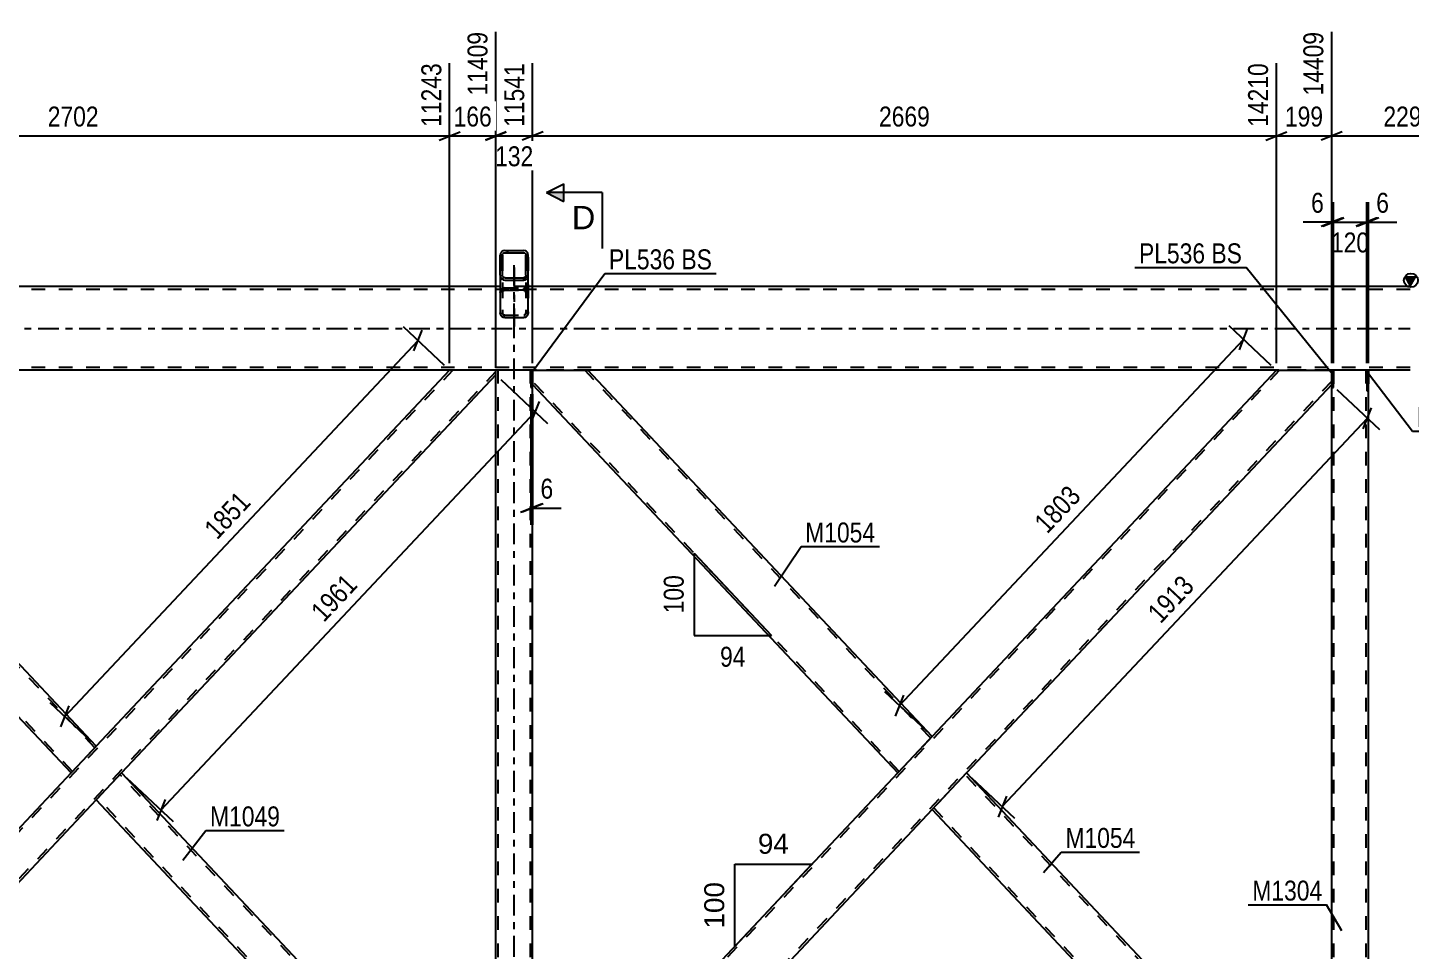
# Model space of a CAD drawing. Header units: millimetres. Extents: x -75 to 766, y -422 to 172.
# Drawn here: x 389.1 to 587.7, y -89.3 to 43.2 of the extents above; entities that cross this region are included whole.
import ezdxf

# ---------------------------------------------------------------- set-up
doc = ezdxf.new("R2010")
doc.units = ezdxf.units.MM
doc.linetypes.add('DXK_LINE_DOT2', pattern=[3.9198, 1.9599, -1.9599])
doc.linetypes.add('DXK_LINE_DOT3', pattern=[5.9187, 2.979, -0.9799, 0.9799, -0.9799])
doc.styles.add('Arial', font='ARIAL.TTF', dxfattribs={"height": 0.2})
doc.styles.add('Arial Narrow', font='ARIALN.TTF', dxfattribs={"height": 0.2})

# ---------------------------------------------------------------- blocks, each defined once
blk = doc.blocks.new('Part-570388036-3840 - 3779')
at = {"color": 7, "linetype": 'DXK_LINE_DOT2'}
for p, q in [((450.17, -6), (341.64, -121.41)), ((456.36, -6.19), (347.83, -121.6)), ((456.36, -6), (449.73, -6)), ((399, -59.95), (395.38, -63.8)), ((402.62, -63.8), (399, -67.65)), ((348.27, -121.6), (341.64, -121.6))]:
    blk.add_line(p, q, dxfattribs=at)
at = {"color": 2, "linetype": 'Continuous'}
for p, q in [((449.73, -6), (399, -59.95)), ((456.36, -6.66), (402.62, -63.8)), ((456.36, -6.66), (456.36, -6)), ((395.38, -63.8), (341.64, -120.94)), ((399, -67.65), (348.27, -121.6)), ((341.64, -121.6), (341.64, -120.94))]:
    blk.add_line(p, q, dxfattribs=at)
blk = doc.blocks.new('Part-570388036-3987 - 3779')
at = {"color": 7, "linetype": 'DXK_LINE_DOT2'}
for p, q in [((457, 10.21), (457, 2.24)), ((457.32, 10.21), (457.32, 2.24)), ((460.68, 10.21), (460.68, 2.24)), ((461, 10.21), (461, 2.24)), ((457.05, 5.39), (457, 5.13)), ((457.32, 5.13), (457.34, 5.26)), ((457.52, 5.79), (457.39, 5.76)), ((457.64, 5.81), (457.52, 5.79)), ((457.52, 5.45), (457.64, 5.47)), ((457.64, 5.81), (460.36, 5.81)), ((460.36, 5.47), (457.64, 5.47)), ((460.59, 5.77), (460.36, 5.81)), ((460.36, 5.47), (460.48, 5.45)), ((460.6, 5.76), (460.59, 5.77)), ((460.65, 5.26), (460.68, 5.13)), ((461, 5.13), (460.95, 5.39)), ((457, 2.24), (457.05, 1.98)), ((457.34, 2.11), (457.32, 2.24)), ((460.68, 2.24), (460.65, 2.11)), ((460.95, 1.98), (461, 2.24)), ((457.39, 1.61), (457.64, 1.56)), ((457.64, 1.9), (457.52, 1.92)), ((457.64, 1.9), (460.36, 1.9)), ((457.64, 1.56), (460.36, 1.56)), ((460.48, 1.92), (460.36, 1.9)), ((460.36, 1.56), (460.6, 1.61))]:
    blk.add_line(p, q, dxfattribs=at)
at = {"color": 7, "linetype": 'DXK_LINE_DOT3'}
blk.add_line((459, 8.76), (459, 0.27), dxfattribs=at)
at = {"color": 7, "linetype": 'DXK_LINE_DOT2'}
for centre, radius, start, end in [((457.67, 5.16), 0.662, 114.3199, 159.2416), ((457.65, 5.15), 0.331, 114.3199, 159.2416), ((460.35, 5.15), 0.331, 20.7584, 65.6801), ((460.33, 5.16), 0.662, 20.7584, 65.6801), ((457.65, 2.23), 0.331, 200.7584, 245.6801), ((460.35, 2.23), 0.331, 294.3199, 339.2416), ((457.67, 2.21), 0.662, 200.7584, 245.6801), ((460.33, 2.21), 0.662, 294.3199, 339.2416)]:
    blk.add_arc(centre, radius, start, end, dxfattribs=at)
blk = doc.blocks.new('Part-570388036-3855 - 3779')
at = {"color": 2, "linetype": 'Continuous'}
for p, q in [((341.64, -6.66), (341.64, -6)), ((395.38, -63.8), (341.64, -6.66)), ((399, -59.95), (348.27, -6)), ((398.56, -60.41), (395.38, -63.8)), ((398.87, -60.08), (398.56, -60.41)), ((399, -59.95), (398.87, -60.08))]:
    blk.add_line(p, q, dxfattribs=at)
at = {"color": 7, "linetype": 'DXK_LINE_DOT2'}
for p, q in [((348.27, -6), (341.64, -6)), ((395.6, -63.57), (341.64, -6.19)), ((398.78, -60.18), (347.83, -6)), ((398.73, -60.23), (398.56, -60.41)), ((398.87, -60.08), (398.78, -60.18)), ((395.6, -63.57), (395.61, -63.55))]:
    blk.add_line(p, q, dxfattribs=at)
blk = doc.blocks.new('Part-570388036-3870 - 3779')
at = {"color": 2, "linetype": 'Continuous'}
for p, q in [((461.64, -7.13), (461.64, -6)), ((461.64, -6), (469.52, -6)), ((519, -58.55), (469.58, -6)), ((461.64, -8.06), (514.06, -63.8)), ((518.56, -59.01), (514.06, -63.8)), ((518.56, -59.01), (519, -58.55))]:
    blk.add_line(p, q, dxfattribs=at)
at = {"color": 7, "linetype": 'DXK_LINE_DOT2'}
for p, q in [((461.64, -7.13), (461.64, -8.06)), ((461.64, -8.06), (461.64, -7.49)), ((514.28, -63.57), (461.64, -7.59)), ((469.58, -6), (468.71, -6)), ((518.78, -58.78), (469.15, -6)), ((518.97, -58.58), (518.56, -59.01)), ((514.28, -63.57), (514.29, -63.55))]:
    blk.add_line(p, q, dxfattribs=at)
blk = doc.blocks.new('Part-570388036-3885 - 3779')
at = {"color": 7, "linetype": 'DXK_LINE_DOT2'}
for p, q in [((568.85, -6), (461.64, -120.01)), ((576.36, -7.59), (469.15, -121.6)), ((568.48, -6), (568.42, -6)), ((576.36, -6), (576.36, -8.06)), ((519, -58.55), (514.06, -63.8)), ((523.94, -63.8), (519, -69.05)), ((461.64, -121.6), (461.64, -119.54)), ((465.5, -121.6), (461.64, -121.6)), ((469.33, -121.6), (468.71, -121.6)), ((469.58, -121.6), (469.52, -121.6))]:
    blk.add_line(p, q, dxfattribs=at)
at = {"color": 2, "linetype": 'Continuous'}
for p, q in [((568.42, -6), (519, -58.55)), ((568.48, -6), (576.36, -6)), ((576.36, -8.06), (523.94, -63.8)), ((514.06, -63.8), (461.64, -119.54)), ((519, -69.05), (469.58, -121.6)), ((468.71, -121.6), (465.5, -121.6)), ((469.52, -121.6), (468.71, -121.6)), ((469.52, -121.6), (469.52, -121.6))]:
    blk.add_line(p, q, dxfattribs=at)
blk = doc.blocks.new('Part-570388036-3900 - 3779')
at = {"color": 7, "linetype": 'DXK_LINE_DOT2'}
for p, q in [((581.64, -6), (576.36, -6)), ((576.36, -8.46), (576.36, -6)), ((576.68, -121.6), (576.68, -6)), ((581.32, -121.6), (581.32, -6)), ((581.64, -8.98), (581.64, -6)), ((581.64, -121.6), (581.64, -118.62)), ((576.36, -121.6), (576.36, -119.14)), ((576.36, -121.6), (581.64, -121.6))]:
    blk.add_line(p, q, dxfattribs=at)
at = {"color": 2, "linetype": 'Continuous'}
for p, q in [((576.36, -119.14), (576.36, -8.46)), ((581.64, -118.62), (581.64, -8.98))]:
    blk.add_line(p, q, dxfattribs=at)
blk = doc.blocks.new('Part-570388036-3910 - 3779')
at = {"color": 7, "linetype": 'DXK_LINE_DOT3'}
blk.add_line((459, -131.6), (459, 4), dxfattribs=at)
at = {"color": 7, "linetype": 'DXK_LINE_DOT2'}
for p, q in [((461.64, -6), (456.36, -6)), ((456.36, -6.66), (456.36, -6)), ((456.68, -121.6), (456.68, -6)), ((461.32, -121.6), (461.32, -6)), ((461.64, -8.46), (461.64, -6)), ((456.36, -121.6), (456.36, -120.15)), ((461.64, -121.6), (461.64, -119.14)), ((456.36, -121.6), (461.64, -121.6))]:
    blk.add_line(p, q, dxfattribs=at)
at = {"color": 2, "linetype": 'Continuous'}
for p, q in [((456.36, -120.15), (456.36, -6.66)), ((461.64, -119.14), (461.64, -8.46))]:
    blk.add_line(p, q, dxfattribs=at)
blk = doc.blocks.new('Part-570388036-3920 - 3779')
at = {"linetype": 'Continuous'}
h = blk.add_hatch(dxfattribs=at)
h.set_pattern_fill('', scale=0.7, style=0, pattern_type=0)
h.set_pattern_definition([(45, (460.9506, 10.7756), (-1.5715, 1.5715), [])])
h.paths.add_polyline_path([(461, 10.51), (460.95, 10.78), (460.81, 11), (460.6, 11.14), (460.36, 11.2), (457.64, 11.2), (457.39, 11.14), (457.19, 11), (457.05, 10.78), (457, 10.51), (457, 7.62), (457.05, 7.36), (457.19, 7.14), (457.39, 6.99), (457.64, 6.94), (460.36, 6.94), (460.6, 6.99), (460.81, 7.14), (460.95, 7.36), (461, 7.62)])
h.paths.add_polyline_path([(460.65, 7.49), (460.59, 7.38), (460.48, 7.31), (460.36, 7.28), (457.64, 7.28), (457.52, 7.31), (457.41, 7.38), (457.34, 7.49), (457.32, 7.62), (457.32, 10.51), (457.34, 10.65), (457.41, 10.76), (457.52, 10.83), (457.64, 10.86), (460.36, 10.86), (460.48, 10.83), (460.59, 10.76), (460.65, 10.65), (460.68, 10.51), (460.68, 7.62)])
at = {"color": 2, "linetype": 'Continuous'}
for p, q in [((457.05, 10.78), (457, 10.51)), ((457, 7.62), (457, 10.51)), ((457.32, 10.51), (457.34, 10.65)), ((457.32, 7.62), (457.32, 10.51)), ((457.64, 11.2), (457.39, 11.14)), ((457.52, 10.83), (457.64, 10.86)), ((457.64, 11.2), (460.36, 11.2)), ((457.64, 10.86), (460.36, 10.86)), ((460.6, 11.14), (460.36, 11.2)), ((460.36, 10.86), (460.48, 10.83)), ((460.65, 10.65), (460.68, 10.51)), ((460.68, 7.62), (460.68, 10.51)), ((461, 10.51), (460.95, 10.78)), ((461, 7.62), (461, 10.51)), ((457, 7.62), (457, 2.24)), ((457, 7.62), (457.05, 7.36)), ((457.34, 7.49), (457.32, 7.62)), ((457.39, 6.99), (457.64, 6.94)), ((457.64, 7.28), (457.52, 7.31)), ((457.64, 7.28), (460.36, 7.28)), ((457.64, 6.94), (460.36, 6.94)), ((460.48, 7.31), (460.36, 7.28)), ((460.36, 6.94), (460.6, 6.99)), ((460.68, 7.62), (460.65, 7.49)), ((460.95, 7.36), (461, 7.62)), ((461, 2.24), (461, 7.62)), ((457.05, 1.98), (457, 2.24)), ((461, 2.24), (460.95, 1.98)), ((457.64, 1.56), (457.39, 1.61)), ((457.64, 1.56), (460.36, 1.56)), ((460.6, 1.61), (460.36, 1.56))]:
    blk.add_line(p, q, dxfattribs=at)
at = {"color": 7, "linetype": 'DXK_LINE_DOT2'}
for p, q in [((457, 10.51), (457, 7.62)), ((457.32, 10.51), (457.32, 2.24)), ((460.68, 10.51), (460.68, 2.24)), ((461, 7.62), (461, 10.51)), ((457, 5.13), (457.05, 5.39)), ((457.34, 5.26), (457.32, 5.13)), ((457.39, 5.76), (457.64, 5.81)), ((457.64, 5.47), (457.52, 5.45)), ((457.64, 5.81), (460.36, 5.81)), ((457.64, 5.47), (460.36, 5.47)), ((460.36, 5.81), (460.6, 5.76)), ((460.48, 5.45), (460.36, 5.47)), ((460.68, 5.13), (460.65, 5.26)), ((460.95, 5.39), (461, 5.13)), ((457.32, 2.24), (457.34, 2.11)), ((460.65, 2.11), (460.68, 2.24)), ((457.52, 1.92), (457.64, 1.9)), ((457.64, 1.9), (460.36, 1.9)), ((460.36, 1.9), (460.48, 1.92))]:
    blk.add_line(p, q, dxfattribs=at)
at = {"color": 7, "linetype": 'DXK_LINE_DOT3'}
blk.add_line((459, 0.26), (459, 9.07), dxfattribs=at)
at = {"color": 2, "linetype": 'Continuous'}
for centre, radius, start, end in [((457.67, 10.54), 0.662, 114.3199, 159.2417), ((457.65, 10.53), 0.331, 114.3199, 159.2417), ((460.35, 10.53), 0.331, 20.7583, 65.6801), ((460.33, 10.54), 0.662, 20.7583, 65.6801), ((457.67, 7.59), 0.662, 200.7583, 245.6801), ((457.65, 7.61), 0.331, 200.7583, 245.6801), ((460.35, 7.61), 0.331, 294.3199, 339.2417), ((460.33, 7.59), 0.662, 294.3199, 339.2417), ((457.67, 2.21), 0.662, 200.7583, 245.6801), ((460.33, 2.21), 0.662, 294.3199, 339.2417)]:
    blk.add_arc(centre, radius, start, end, dxfattribs=at)
at = {"color": 7, "linetype": 'DXK_LINE_DOT2'}
for centre, radius, start, end in [((457.67, 5.16), 0.662, 114.3199, 159.2417), ((457.65, 5.15), 0.331, 114.3199, 159.2417), ((460.35, 5.15), 0.331, 20.7583, 65.6801), ((460.33, 5.16), 0.662, 20.7583, 65.6801), ((457.65, 2.22), 0.331, 200.7583, 245.6801), ((460.35, 2.22), 0.331, 294.3199, 339.2417)]:
    blk.add_arc(centre, radius, start, end, dxfattribs=at)
blk = doc.blocks.new('Part-570388036-3961 - 3779')
at = {"color": 2, "linetype": 'Continuous'}
for p, q in [((399, -67.65), (402.62, -63.8)), ((402.62, -63.8), (455.62, -120.15)), ((449.73, -121.6), (399, -67.65))]:
    blk.add_line(p, q, dxfattribs=at)
at = {"color": 7, "linetype": 'DXK_LINE_DOT2'}
for p, q in [((456.36, -121.41), (402.4, -64.03)), ((399.22, -67.42), (399.24, -67.4)), ((450.17, -121.6), (399.22, -67.42)), ((455.62, -120.15), (456.36, -120.94)), ((456.36, -120.94), (456.36, -121.6)), ((456.36, -121.6), (449.73, -121.6))]:
    blk.add_line(p, q, dxfattribs=at)
blk = doc.blocks.new('Part-570388036-3966 - 3779')
at = {"color": 2, "linetype": 'Continuous'}
for p, q in [((519, -69.05), (523.94, -63.8)), ((576.36, -119.54), (523.94, -63.8)), ((568.42, -121.6), (519, -69.05)), ((576.36, -121.6), (568.48, -121.6))]:
    blk.add_line(p, q, dxfattribs=at)
at = {"color": 7, "linetype": 'DXK_LINE_DOT2'}
for p, q in [((576.36, -120.01), (523.72, -64.03)), ((519.22, -68.82), (519.24, -68.8)), ((568.85, -121.6), (519.22, -68.82)), ((576.36, -121.6), (576.36, -119.54)), ((568.48, -121.6), (568.42, -121.6))]:
    blk.add_line(p, q, dxfattribs=at)
blk = doc.blocks.new('Part-570388036-4051 - 3779')
at = {"linetype": 'Continuous'}
blk.add_hatch(color=2, dxfattribs=at).paths.add_polyline_path([(587.74, 6), (586.94, 7.4), (588.54, 7.4)])
at = {"color": 2, "linetype": 'Continuous'}
for p, q in [((457, 6), (221, 6)), ((587.64, 6), (461, 6)), ((587.74, 6), (586.94, 7.4)), ((586.94, 7.4), (588.54, 7.4)), ((461.4, -6), (0, -6)), ((461.64, -6), (461.64, -6)), ((568.48, -6), (469.52, -6)), ((581.4, -6), (576.6, -6)), ((587.64, -6), (581.64, -6))]:
    blk.add_line(p, q, dxfattribs=at)
at = {"color": 7, "linetype": 'DXK_LINE_DOT2'}
for p, q in [((461, 6), (457, 6)), ((587.64, 5.6), (0, 5.6)), ((587.64, -5.6), (0, -5.6)), ((587.64, -6), (461.4, -6)), ((469.52, -6), (461.64, -6)), ((576.6, -6), (568.48, -6)), ((581.64, -6), (581.4, -6))]:
    blk.add_line(p, q, dxfattribs=at)
at = {"color": 7, "linetype": 'DXK_LINE_DOT3'}
blk.add_line((0, 0), (587.64, 0), dxfattribs=at)
at = {"color": 2, "linetype": 'Continuous'}
blk.add_circle((587.74, 6.9), 1, dxfattribs=at)
blk = doc.blocks.new('Part-570388036-4090 - 3779')
at = {"color": 2, "linetype": 'Continuous'}
for p, q in [((581.64, -6), (581.4, -6)), ((581.4, -6), (581.4, -8.98)), ((581.64, -8.98), (581.64, -6)), ((581.4, -8.98), (581.64, -8.98))]:
    blk.add_line(p, q, dxfattribs=at)
blk = doc.blocks.new('Part-570388036-4095 - 3779')
at = {"color": 7, "linetype": 'DXK_LINE_DOT2'}
for p, q in [((581.4, -6), (581.64, -6)), ((581.4, -6), (581.4, -8.98)), ((581.64, -6), (581.64, -8.98)), ((581.4, -8.98), (581.64, -8.98))]:
    blk.add_line(p, q, dxfattribs=at)
blk = doc.blocks.new('Part-570388036-4110 - 3779')
at = {"color": 2, "linetype": 'Continuous'}
for p, q in [((576.6, -6), (576.36, -6)), ((576.36, -6), (576.36, -8.46)), ((576.6, -8.46), (576.6, -6)), ((576.36, -8.46), (576.6, -8.46))]:
    blk.add_line(p, q, dxfattribs=at)
blk = doc.blocks.new('Part-570388036-4115 - 3779')
at = {"color": 7, "linetype": 'DXK_LINE_DOT2'}
for p, q in [((576.36, -6), (576.6, -6)), ((576.36, -6), (576.36, -8.46)), ((576.6, -6), (576.6, -8.46)), ((576.36, -8.46), (576.6, -8.46))]:
    blk.add_line(p, q, dxfattribs=at)
blk = doc.blocks.new('Part-570388036-4120 - 3779')
at = {"color": 2, "linetype": 'Continuous'}
for p, q in [((461.64, -6), (461.4, -6)), ((461.4, -6), (461.4, -8.46)), ((461.64, -8.46), (461.64, -6)), ((461.4, -8.46), (461.64, -8.46))]:
    blk.add_line(p, q, dxfattribs=at)
blk = doc.blocks.new('Part-570388036-4125 - 3779')
at = {"color": 7, "linetype": 'DXK_LINE_DOT2'}
for p, q in [((461.4, -6), (461.64, -6)), ((461.4, -6), (461.4, -8.46)), ((461.64, -6), (461.64, -8.46)), ((461.4, -8.46), (461.64, -8.46))]:
    blk.add_line(p, q, dxfattribs=at)
blk = doc.blocks.new('StraightDimension-570388036-4251 - 3779')
at = {"color": 7, "linetype": 'Continuous'}
for p, q in [((567.69, -5.31), (561.64, 0.37)), ((514.3, -54.12), (563.71, -1.58)), ((563.12, -3.08), (564.3, -0.07)), ((518.27, -57.86), (512.22, -52.17)), ((514.89, -52.62), (513.71, -55.63))]:
    blk.add_line(p, q, dxfattribs=at)
at = {"color": 0}
blk.add_wipeout([(541.37, -24.24), (538.31, -21.36), (532.48, -27.56), (535.54, -30.44)], dxfattribs=at)
at = {"color": 3, "style": 'Arial Narrow'}
blk.add_text('1803', height=2.863, rotation=46.7591, dxfattribs=at).set_placement((535.52, -29.59))
blk = doc.blocks.new('StraightDimension-570388036-4272 - 3779')
at = {"color": 7, "linetype": 'Continuous'}
for p, q in [((577.09, -8.75), (583.24, -14.53)), ((580.9, -14.39), (582.08, -11.38)), ((529.07, -68.62), (581.49, -12.89)), ((524.67, -64.49), (530.82, -70.27)), ((529.66, -67.12), (528.48, -70.13))]:
    blk.add_line(p, q, dxfattribs=at)
at = {"color": 0}
blk.add_wipeout([(557.65, -37.14), (554.59, -34.26), (548.76, -40.46), (551.82, -43.34)], dxfattribs=at)
at = {"color": 3, "style": 'Arial Narrow'}
blk.add_text('1913', height=2.863, rotation=46.7591, dxfattribs=at).set_placement((551.79, -42.49))
blk = doc.blocks.new('StraightDimension-570388036-4287 - 3779')
at = {"color": 7, "linetype": 'Continuous'}
for p, q in [((449, -5.31), (443.12, 0.22)), ((394.46, -55.68), (445.19, -1.73)), ((444.6, -3.24), (445.79, -0.23)), ((398.27, -59.26), (392.39, -53.73)), ((395.05, -54.17), (393.87, -57.18))]:
    blk.add_line(p, q, dxfattribs=at)
at = {"color": 0}
blk.add_wipeout([(422.2, -25.09), (419.14, -22.21), (413.31, -28.41), (416.37, -31.29)], dxfattribs=at)
at = {"color": 3, "style": 'Arial Narrow'}
blk.add_text('1851', height=2.863, rotation=46.7591, dxfattribs=at).set_placement((416.34, -30.44))
blk = doc.blocks.new('StraightDimension-570388036-4308 - 3779')
at = {"color": 7, "linetype": 'Continuous'}
for p, q in [((457.09, -7.35), (463.77, -13.63)), ((461.43, -13.49), (462.61, -10.48)), ((408.28, -69.12), (462.02, -11.98)), ((403.35, -64.49), (410.03, -70.77)), ((408.87, -67.62), (407.69, -70.63))]:
    blk.add_line(p, q, dxfattribs=at)
at = {"color": 0}
blk.add_wipeout([(437.52, -36.94), (434.46, -34.06), (428.63, -40.26), (431.69, -43.14)], dxfattribs=at)
at = {"color": 3, "style": 'Arial Narrow'}
blk.add_text('1961', height=2.863, rotation=46.7591, dxfattribs=at).set_placement((431.66, -42.29))
blk = doc.blocks.new('StraightDimension-570388036-4592 - 3779')
at = {"color": 7, "linetype": 'Continuous'}
for p, q in [((576.6, -5), (576.6, 17.65)), ((581.4, -5), (581.4, 17.65)), ((575.1, 14.65), (578.1, 15.85)), ((576.6, 15.25), (581.4, 15.25)), ((582.9, 15.85), (579.9, 14.65))]:
    blk.add_line(p, q, dxfattribs=at)
at = {"color": 0}
blk.add_wipeout([(582.34, 10.3), (582.34, 14.5), (575.66, 14.5), (575.66, 10.3)], dxfattribs=at)
at = {"color": 3, "style": 'Arial Narrow'}
blk.add_text('120', height=2.863, dxfattribs=at).set_placement((576.26, 10.9))
blk = doc.blocks.new('StraightDimension-570388036-4607 - 3779')
at = {"color": 7, "linetype": 'Continuous'}
for p, q in [((581.4, -5), (581.4, 18.1)), ((581.64, -5), (581.64, 18.1)), ((579.9, 14.65), (582.9, 15.85)), ((583.14, 15.85), (580.14, 14.65)), ((581.4, 15.25), (581.64, 15.25))]:
    blk.add_line(p, q, dxfattribs=at)
at = {"color": 0}
blk.add_wipeout([(585.19, 16), (585.19, 20.2), (582.16, 20.2), (582.16, 16)], dxfattribs=at)
at = {"color": 7, "linetype": 'Continuous'}
blk.add_line((581.64, 15.25), (585.72, 15.25), dxfattribs=at)
blk.add_line((581.64, 15.25), (585.72, 15.25), dxfattribs=at)
at = {"color": 3, "style": 'Arial Narrow'}
blk.add_text('6', height=2.86, dxfattribs=at).set_placement((582.76, 16.6))
blk = doc.blocks.new('StraightDimension-570388036-4618 - 3779')
at = {"color": 7, "linetype": 'Continuous'}
for p, q in [((576.36, -5), (576.36, 18.1)), ((576.6, -5), (576.6, 18.1)), ((574.86, 14.65), (577.86, 15.85)), ((578.1, 15.85), (575.1, 14.65)), ((576.36, 15.25), (576.6, 15.25))]:
    blk.add_line(p, q, dxfattribs=at)
at = {"color": 0}
blk.add_wipeout([(575.84, 16), (575.84, 20.2), (572.81, 20.2), (572.81, 16)], dxfattribs=at)
at = {"color": 7, "linetype": 'Continuous'}
blk.add_line((576.36, 15.25), (572.28, 15.25), dxfattribs=at)
blk.add_line((576.36, 15.25), (572.28, 15.25), dxfattribs=at)
at = {"color": 3, "style": 'Arial Narrow'}
blk.add_text('6', height=2.86, dxfattribs=at).set_placement((573.41, 16.6))
blk = doc.blocks.new('StraightDimension-570388036-4630 - 3779')
at = {"color": 7, "linetype": 'Continuous'}
for p, q in [((461.4, -9.46), (461.4, -28.18)), ((461.64, -9.46), (461.64, -28.18)), ((459.9, -26.38), (462.9, -25.18)), ((463.14, -25.18), (460.14, -26.38)), ((461.4, -25.78), (461.64, -25.78))]:
    blk.add_line(p, q, dxfattribs=at)
at = {"color": 0}
blk.add_wipeout([(465.19, -25.03), (465.19, -20.83), (462.17, -20.83), (462.17, -25.03)], dxfattribs=at)
at = {"color": 7, "linetype": 'Continuous'}
blk.add_line((461.64, -25.78), (465.72, -25.78), dxfattribs=at)
blk.add_line((461.64, -25.78), (465.72, -25.78), dxfattribs=at)
at = {"color": 3, "style": 'Arial Narrow'}
blk.add_text('6', height=2.86, dxfattribs=at).set_placement((462.77, -24.43))
blk = doc.blocks.new('StraightDimension-570388036-12219 - 3779')
at = {"color": 7, "linetype": 'Continuous'}
for p, q in [((576.36, -5), (576.36, 42.56)), ((598.54, 7), (598.54, 38.06)), ((577.86, 28.22), (574.86, 27.02)), ((597.04, 27.02), (600.04, 28.22)), ((576.36, 27.62), (598.54, 27.62))]:
    blk.add_line(p, q, dxfattribs=at)
at = {"color": 0, "linetype": 'Continuous'}
blk.add_wipeout([(597.94, 38.66), (593.74, 38.66), (593.74, 28.32), (597.94, 28.32)], dxfattribs=at)
at = {"color": 0}
blk.add_wipeout([(591.71, 28.37), (591.71, 32.57), (583.19, 32.57), (583.19, 28.37)], dxfattribs=at)
at = {"color": 3, "linetype": 'Continuous', "style": 'Arial Narrow'}
blk.add_text('16700', height=2.863, rotation=90.0002, dxfattribs=at).set_placement((597.34, 28.92))
at = {"color": 3, "style": 'Arial Narrow'}
blk.add_text('2291', height=2.863, dxfattribs=at).set_placement((583.79, 28.97))
blk = doc.blocks.new('StraightDimension-570388036-12220 - 3779')
at = {"color": 7, "linetype": 'Continuous'}
for p, q in [((576.36, -5), (576.36, 42.56)), ((568.42, -5), (568.42, 38.06)), ((566.92, 27.02), (569.92, 28.22)), ((577.86, 28.22), (574.86, 27.02)), ((568.42, 27.62), (576.36, 27.62))]:
    blk.add_line(p, q, dxfattribs=at)
at = {"color": 0}
blk.add_wipeout([(575.73, 28.37), (575.73, 32.57), (569.05, 32.57), (569.05, 28.37)], dxfattribs=at)
at = {"color": 0, "linetype": 'Continuous'}
blk.add_wipeout([(575.76, 43.16), (571.56, 43.16), (571.56, 32.82), (575.76, 32.82)], dxfattribs=at)
at = {"color": 3, "linetype": 'Continuous', "style": 'Arial Narrow'}
blk.add_text('14409', height=2.863, rotation=90.0002, dxfattribs=at).set_placement((575.16, 33.42))
at = {"color": 3, "style": 'Arial Narrow'}
blk.add_text('199', height=2.863, dxfattribs=at).set_placement((569.65, 28.97))
blk = doc.blocks.new('StraightDimension-570388036-12221 - 3779')
at = {"color": 7, "linetype": 'Continuous'}
for p, q in [((461.64, -5), (461.64, 38.06)), ((568.42, -5), (568.42, 38.06)), ((463.14, 28.22), (460.14, 27.02)), ((566.92, 27.02), (569.92, 28.22)), ((461.64, 27.62), (568.42, 27.62))]:
    blk.add_line(p, q, dxfattribs=at)
at = {"color": 0, "linetype": 'Continuous'}
blk.add_wipeout([(567.82, 38.66), (563.62, 38.66), (563.62, 28.32), (567.82, 28.32)], dxfattribs=at)
at = {"color": 0}
blk.add_wipeout([(519.28, 28.37), (519.28, 32.57), (510.77, 32.57), (510.77, 28.37)], dxfattribs=at)
at = {"color": 3, "linetype": 'Continuous', "style": 'Arial Narrow'}
blk.add_text('14210', height=2.863, rotation=90.0002, dxfattribs=at).set_placement((567.22, 28.92))
at = {"color": 3, "style": 'Arial Narrow'}
blk.add_text('2669', height=2.863, dxfattribs=at).set_placement((511.37, 28.97))
blk = doc.blocks.new('StraightDimension-570388036-12222 - 3779')
at = {"color": 7, "linetype": 'Continuous'}
for p, q in [((456.36, -5.66), (456.36, 42.56)), ((461.64, -5), (461.64, 38.06)), ((454.86, 27.02), (457.86, 28.22)), ((463.14, 28.22), (460.14, 27.02)), ((456.36, 27.62), (461.64, 27.62))]:
    blk.add_line(p, q, dxfattribs=at)
at = {"color": 0, "linetype": 'Continuous'}
blk.add_wipeout([(461.04, 38.66), (456.84, 38.66), (456.84, 28.32), (461.04, 28.32)], dxfattribs=at)
at = {"color": 0}
blk.add_wipeout([(462.34, 22.67), (462.34, 26.87), (455.66, 26.87), (455.66, 22.67)], dxfattribs=at)
at = {"color": 3, "linetype": 'Continuous', "style": 'Arial Narrow'}
blk.add_text('11541', height=2.863, rotation=90.0002, dxfattribs=at).set_placement((460.44, 28.92))
at = {"color": 3, "style": 'Arial Narrow'}
blk.add_text('132', height=2.863, dxfattribs=at).set_placement((456.26, 23.27))
blk = doc.blocks.new('StraightDimension-570388036-12223 - 3779')
at = {"color": 7, "linetype": 'Continuous'}
for p, q in [((456.36, -5.66), (456.36, 42.56)), ((449.73, -5), (449.73, 38.06)), ((448.23, 27.02), (451.23, 28.22)), ((457.86, 28.22), (454.86, 27.02)), ((449.73, 27.62), (456.36, 27.62))]:
    blk.add_line(p, q, dxfattribs=at)
at = {"color": 0}
blk.add_wipeout([(456.39, 28.37), (456.39, 32.57), (449.7, 32.57), (449.7, 28.37)], dxfattribs=at)
at = {"color": 0, "linetype": 'Continuous'}
blk.add_wipeout([(455.76, 43.16), (451.56, 43.16), (451.56, 32.82), (455.76, 32.82)], dxfattribs=at)
at = {"color": 3, "linetype": 'Continuous', "style": 'Arial Narrow'}
blk.add_text('11409', height=2.863, rotation=90.0002, dxfattribs=at).set_placement((455.16, 33.42))
at = {"color": 3, "style": 'Arial Narrow'}
blk.add_text('166', height=2.863, dxfattribs=at).set_placement((450.3, 28.97))
blk = doc.blocks.new('StraightDimension-570388036-12224 - 3779')
at = {"color": 7, "linetype": 'Continuous'}
for p, q in [((449.73, -5), (449.73, 38.06)), ((341.64, -5), (341.64, 36.23)), ((343.14, 28.22), (340.14, 27.02)), ((448.23, 27.02), (451.23, 28.22)), ((341.64, 27.62), (449.73, 27.62))]:
    blk.add_line(p, q, dxfattribs=at)
at = {"color": 0, "linetype": 'Continuous'}
blk.add_wipeout([(449.13, 38.66), (444.93, 38.66), (444.93, 28.32), (449.13, 28.32)], dxfattribs=at)
at = {"color": 0}
blk.add_wipeout([(399.94, 28.37), (399.94, 32.57), (391.43, 32.57), (391.43, 28.37)], dxfattribs=at)
at = {"color": 3, "linetype": 'Continuous', "style": 'Arial Narrow'}
blk.add_text('11243', height=2.863, rotation=90.0002, dxfattribs=at).set_placement((448.53, 28.92))
at = {"color": 3, "style": 'Arial Narrow'}
blk.add_text('2702', height=2.863, dxfattribs=at).set_placement((392.03, 28.97))
blk = doc.blocks.new('AngleDimension-570388036-13555 - 3779')
at = {"color": 7, "linetype": 'Continuous'}
for p, q in [((484.83, -32.25), (495.92, -44.05)), ((484.83, -32.25), (484.83, -44.05)), ((484.83, -44.05), (495.92, -44.05)), ((495.92, -44.05), (495.92, -44.05))]:
    blk.add_line(p, q, dxfattribs=at)
at = {"color": 0}
for points in [[(483.93, -34.81), (479.73, -34.81), (479.73, -41.49), (483.93, -41.49)], [(492.8, -49.15), (492.8, -44.95), (487.95, -44.95), (487.95, -49.15)]]:
    blk.add_wipeout(points, dxfattribs=at)
at = {"color": 3, "style": 'Arial Narrow'}
blk.add_text('100', height=2.863, rotation=90.0002, dxfattribs=at).set_placement((483.33, -40.89))
blk.add_text('94', height=2.863, dxfattribs=at).set_placement((488.55, -48.55))
blk = doc.blocks.new('AngleDimension-570388036-13557 - 3779')
at = {"color": 7, "linetype": 'Continuous'}
for p, q in [((490.65, -76.89), (501.75, -76.89)), ((490.65, -88.69), (501.75, -76.89)), ((490.65, -88.69), (490.65, -76.89)), ((501.76, -76.87), (501.75, -76.89))]:
    blk.add_line(p, q, dxfattribs=at)
at = {"color": 0}
for points in [[(499.02, -75.99), (499.02, -71.79), (493.38, -71.79), (493.38, -75.99)], [(489.75, -78.85), (485.55, -78.85), (485.55, -86.73), (489.75, -86.73)]]:
    blk.add_wipeout(points, dxfattribs=at)
at = {"color": 3, "style": 'Arial'}
blk.add_text('94', height=2.865, dxfattribs=at).set_placement((493.98, -75.39))
blk.add_text('100', height=2.865, rotation=90.0002, dxfattribs=at).set_placement((489.15, -86.13))
blk = doc.blocks.new('Mark-570388036-3866 - 3779')
at = {"color": 0}
blk.add_wipeout([(510.83, -30.72), (510.83, -27.72), (500.78, -27.72), (500.78, -30.72)], dxfattribs=at)
blk.add_wipeout([(510.83, -30.72), (510.83, -27.72), (500.78, -27.72), (500.78, -30.72)], dxfattribs=at)
at = {"color": 30, "linetype": 'Continuous'}
for p, q in [((496.35, -36.97), (500.18, -31.32)), ((500.18, -31.32), (511.43, -31.32))]:
    blk.add_line(p, q, dxfattribs=at)
at = {"color": 3, "style": 'Arial Narrow'}
blk.add_text('M1054', height=2.863, dxfattribs=at).set_placement((500.78, -30.72))
blk = doc.blocks.new('Mark-570388036-3896 - 3779')
at = {"color": 0}
blk.add_wipeout([(575.02, -82.11), (575.02, -79.11), (564.97, -79.11), (564.97, -82.11)], dxfattribs=at)
blk.add_wipeout([(575.02, -82.11), (575.02, -79.11), (564.97, -79.11), (564.97, -82.11)], dxfattribs=at)
at = {"color": 30, "linetype": 'Continuous'}
for p in [(564.37, -82.71), (577.83, -86.46)]:
    blk.add_line(p, (575.62, -82.71), dxfattribs=at)
at = {"color": 3, "style": 'Arial Narrow'}
blk.add_text('M1304', height=2.863, dxfattribs=at).set_placement((564.97, -82.11))
blk = doc.blocks.new('MarkSet-570388036-5413 - 3779')
at = {"color": 0}
blk.add_wipeout([(598.07, -14.16), (598.07, -11.16), (588.57, -11.16), (588.57, -14.16)], dxfattribs=at)
blk.add_wipeout([(598.07, -14.16), (598.07, -11.16), (588.57, -11.16), (588.57, -14.16)], dxfattribs=at)
at = {"color": 30, "linetype": 'Continuous'}
blk.add_line((581.64, -6.49), (587.97, -14.76), dxfattribs=at)
at = {"color": 3, "style": 'Arial Narrow'}
blk.add_text('PL539', height=2.863, dxfattribs=at).set_placement((588.57, -14.16))
at = {"color": 0}
blk.add_wipeout([(603.36, -14.16), (603.36, -11.16), (598.97, -11.16), (598.97, -14.16)], dxfattribs=at)
blk.add_wipeout([(603.36, -14.16), (603.36, -11.16), (598.97, -11.16), (598.97, -14.16)], dxfattribs=at)
at = {"color": 30, "linetype": 'Continuous'}
blk.add_line((587.97, -14.76), (603.96, -14.76), dxfattribs=at)
at = {"color": 3, "style": 'Arial Narrow'}
blk.add_text('BS', height=2.863, dxfattribs=at).set_placement((598.97, -14.16))
blk = doc.blocks.new('Mark-570388036-3957 - 3779')
at = {"color": 0}
blk.add_wipeout([(425.38, -71.46), (425.38, -68.46), (415.33, -68.46), (415.33, -71.46)], dxfattribs=at)
blk.add_wipeout([(425.38, -71.46), (425.38, -68.46), (415.33, -68.46), (415.33, -71.46)], dxfattribs=at)
at = {"color": 30, "linetype": 'Continuous'}
for p, q in [((411.4, -76.3), (414.73, -72.06)), ((414.73, -72.06), (425.98, -72.06))]:
    blk.add_line(p, q, dxfattribs=at)
at = {"color": 3, "style": 'Arial Narrow'}
blk.add_text('M1049', height=2.863, dxfattribs=at).set_placement((415.33, -71.46))
blk = doc.blocks.new('Mark-570388036-3962 - 3779')
at = {"color": 0}
blk.add_wipeout([(548.19, -74.55), (548.19, -71.55), (538.14, -71.55), (538.14, -74.55)], dxfattribs=at)
blk.add_wipeout([(548.19, -74.55), (548.19, -71.55), (538.14, -71.55), (538.14, -74.55)], dxfattribs=at)
at = {"color": 30, "linetype": 'Continuous'}
for p, q in [((534.98, -78.1), (537.54, -75.15)), ((537.54, -75.15), (548.79, -75.15))]:
    blk.add_line(p, q, dxfattribs=at)
at = {"color": 3, "style": 'Arial Narrow'}
blk.add_text('M1054', height=2.863, dxfattribs=at).set_placement((538.14, -74.55))
blk = doc.blocks.new('MarkSet-570388036-5381 - 3779')
at = {"color": 0}
blk.add_wipeout([(482.11, 8.48), (482.11, 11.48), (472.6, 11.48), (472.6, 8.48)], dxfattribs=at)
blk.add_wipeout([(482.11, 8.48), (482.11, 11.48), (472.6, 11.48), (472.6, 8.48)], dxfattribs=at)
at = {"color": 30, "linetype": 'Continuous'}
blk.add_line((461.5, -6.38), (472, 7.88), dxfattribs=at)
at = {"color": 3, "style": 'Arial Narrow'}
blk.add_text('PL536', height=2.863, dxfattribs=at).set_placement((472.6, 8.48))
at = {"color": 0}
blk.add_wipeout([(487.39, 8.48), (487.39, 11.48), (483.01, 11.48), (483.01, 8.48)], dxfattribs=at)
blk.add_wipeout([(487.39, 8.48), (487.39, 11.48), (483.01, 11.48), (483.01, 8.48)], dxfattribs=at)
at = {"color": 30, "linetype": 'Continuous'}
blk.add_line((472, 7.88), (487.99, 7.88), dxfattribs=at)
at = {"color": 3, "style": 'Arial Narrow'}
blk.add_text('BS', height=2.863, dxfattribs=at).set_placement((483.01, 8.48))
blk = doc.blocks.new('SectionMark-570388036-5222 - 3779')
at = {"linetype": 'Continuous'}
for points in [[(466.14, 19.48), (466.14, 18.23), (463.64, 19.48)], [(466.14, -143.62), (466.14, -144.87), (463.64, -144.87)]]:
    blk.add_hatch(color=6, dxfattribs=at).paths.add_polyline_path(points)
at = {"color": 6, "linetype": 'Continuous'}
for p, q in [((463.64, 19.48), (466.14, 20.73)), ((466.14, 18.23), (466.14, 20.73)), ((471.64, 19.48), (463.64, 19.48)), ((463.64, 19.48), (466.14, 18.23)), ((471.64, 19.48), (471.64, 11.48)), ((471.64, -144.87), (471.64, -136.87)), ((463.64, -144.87), (466.14, -143.62)), ((471.64, -144.87), (463.64, -144.87)), ((466.14, -146.12), (463.64, -144.87)), ((466.14, -143.62), (466.14, -146.12))]:
    blk.add_line(p, q, dxfattribs=at)
at = {"color": 0, "linetype": 'Continuous'}
for points in [[(470.64, 14.23), (470.64, 17.73), (467.27, 17.73), (467.27, 14.23)], [(470.64, -143.12), (470.64, -139.62), (467.27, -139.62), (467.27, -143.12)]]:
    blk.add_wipeout(points, dxfattribs=at)
at = {"color": 3, "linetype": 'Continuous', "style": 'Arial'}
for p in [(467.27, 14.23), (467.27, -143.12)]:
    blk.add_text('D', height=3.34, dxfattribs=at).set_placement(p)
blk = doc.blocks.new('MarkSet-570388036-5391 - 3779')
at = {"color": 0}
blk.add_wipeout([(558.2, 9.34), (558.2, 12.34), (548.7, 12.34), (548.7, 9.34)], dxfattribs=at)
blk.add_wipeout([(558.2, 9.34), (558.2, 12.34), (548.7, 12.34), (548.7, 9.34)], dxfattribs=at)
at = {"color": 3, "style": 'Arial Narrow'}
blk.add_text('PL536', height=2.863, dxfattribs=at).set_placement((548.7, 9.34))
at = {"color": 0}
blk.add_wipeout([(563.49, 9.34), (563.49, 12.34), (559.1, 12.34), (559.1, 9.34)], dxfattribs=at)
blk.add_wipeout([(563.49, 9.34), (563.49, 12.34), (559.1, 12.34), (559.1, 9.34)], dxfattribs=at)
at = {"color": 30, "linetype": 'Continuous'}
for p in [(548.1, 8.74), (576.42, -6.5)]:
    blk.add_line(p, (564.09, 8.74), dxfattribs=at)
at = {"color": 3, "style": 'Arial Narrow'}
blk.add_text('BS', height=2.863, dxfattribs=at).set_placement((559.1, 9.34))

msp = doc.modelspace()

# ---------------------------------------------------------------- block references
for name in ['Part-570388036-3920 - 3779', 'Part-570388036-3987 - 3779', 'Part-570388036-4051 - 3779', 'Part-570388036-3910 - 3779', 'Part-570388036-3840 - 3779', 'Part-570388036-3855 - 3779', 'Part-570388036-4120 - 3779', 'Part-570388036-4125 - 3779', 'Part-570388036-3870 - 3779', 'Part-570388036-3885 - 3779', 'Part-570388036-3900 - 3779', 'Part-570388036-4110 - 3779', 'Part-570388036-4115 - 3779', 'Part-570388036-4090 - 3779', 'Part-570388036-4095 - 3779', 'Part-570388036-3961 - 3779', 'Part-570388036-3966 - 3779']:
    msp.add_blockref(name, (0, 0))

# ---------------------------------------------------------------- next in the draw order: block references
for name in ['StraightDimension-570388036-4592 - 3779', 'StraightDimension-570388036-4287 - 3779', 'StraightDimension-570388036-4251 - 3779', 'AngleDimension-570388036-13555 - 3779', 'AngleDimension-570388036-13557 - 3779', 'Mark-570388036-3962 - 3779', 'Mark-570388036-3896 - 3779']:
    msp.add_blockref(name, (0, 0))

# ---------------------------------------------------------------- next in the draw order: block references
for name in ['StraightDimension-570388036-4618 - 3779', 'StraightDimension-570388036-4607 - 3779', 'StraightDimension-570388036-4308 - 3779', 'StraightDimension-570388036-4272 - 3779', 'Mark-570388036-3866 - 3779']:
    msp.add_blockref(name, (0, 0))

# ---------------------------------------------------------------- next in the draw order: block references
for name in ['StraightDimension-570388036-12219 - 3779', 'MarkSet-570388036-5413 - 3779', 'StraightDimension-570388036-4630 - 3779', 'Mark-570388036-3957 - 3779']:
    msp.add_blockref(name, (0, 0))

# ---------------------------------------------------------------- next in the draw order: block references
msp.add_blockref('StraightDimension-570388036-12220 - 3779', (0, 0))

# ---------------------------------------------------------------- next in the draw order: block references
msp.add_blockref('StraightDimension-570388036-12221 - 3779', (0, 0))

# ---------------------------------------------------------------- next in the draw order: block references
for name in ['StraightDimension-570388036-12222 - 3779', 'MarkSet-570388036-5391 - 3779']:
    msp.add_blockref(name, (0, 0))

# ---------------------------------------------------------------- next in the draw order: block references
for name in ['StraightDimension-570388036-12223 - 3779', 'MarkSet-570388036-5381 - 3779']:
    msp.add_blockref(name, (0, 0))

# ---------------------------------------------------------------- next in the draw order: block references
for name in ['StraightDimension-570388036-12224 - 3779', 'SectionMark-570388036-5222 - 3779']:
    msp.add_blockref(name, (0, 0))

doc.saveas('drawing.dxf')
